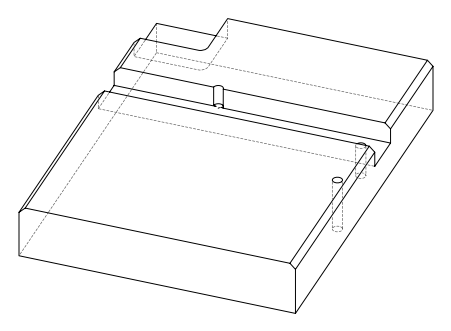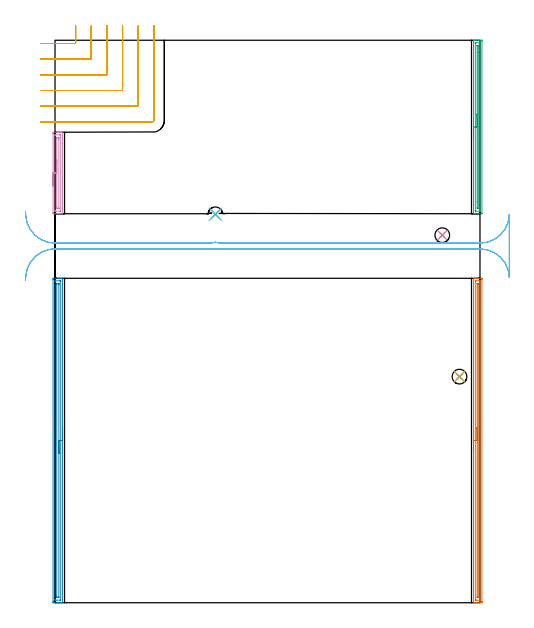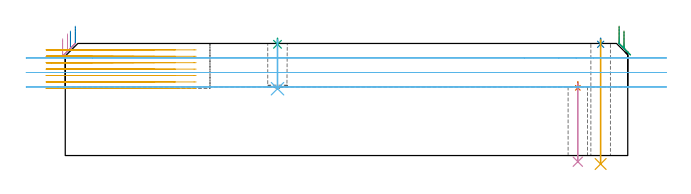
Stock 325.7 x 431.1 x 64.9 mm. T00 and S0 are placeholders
(PLAN: 12 operations, 6 tool changes, 32.8 min)
(1 SPOT_DRILL | STEP1HOLE | NXT0321_9005460120000 | 0.03 min | 2740 mm3)
(2 SPOT_DRILL_1 | STEP1HOLE_1 | NXT0321_9005460120000 | 0.03 min | 1 mm3)
(3 SPOT_DRILL_2 | STEP1POCKET | NXT0321_9005460120000 | 0.03 min | 1 mm3)
(4 DRILL_THROUGH_HOLE_INTO_CENTER | STEP1HOLE | NXT0301_084 | 0.19 min | 4045 mm3)
(5 DRILL_THROUGH_HOLE_INTO_CENTER_1 | STEP1HOLE_1 | UGT0301_508 | 0.29 min | 6482 mm3)
(6 DRILL_BLIND_HOLE_INTO_CENTER | STEP1POCKET | NXT0301_084 | 0.11 min | 2477 mm3)
(7 AREA_MILL | FG_CHAMFER_SURFACE | UGT0205_001 | 6.14 min | 5335 mm3)
(8 AREA_MILL_1 | FG_CHAMFER_SURFACE_1 | UGT0205_001 | 6.17 min | 6742 mm3)
(9 AREA_MILL_2 | FG_CHAMFER_SURFACE_2 | UGT0205_001 | 3.36 min | 2897 mm3)
(10 AREA_MILL_3 | FG_CHAMFER_SURFACE_3 | UGT0205_001 | 1.7 min | 1914 mm3)
(11 MILL_CORNER_NOTCH_RECTANGULAR | CORNER_NOTCH_RECTANGULAR | UGT0201_008 | Follow Part, ap 4, ae 75% | 9.41 min | 153021 mm3)
(12 MILL_RECTANGULAR_SLOT | SLOT_RECTANGULAR | UGT0201_009 | Follow Part, ap 11.25, ae 75% | 5.36 min | 400972 mm3)
(TOOL NXT0321_9005460120000 | NC Spot Drill, 142deg, 12mm, Carbide, Uncoated | D12 PA142 FL30 Z2)
(TOOL NXT0301_084 | Carbide Drill 11.3mm [860.1-1130-034A1-MM 2214] | D11.3 PA140 FL55 Z2)
(TOOL UGT0301_508 | Carbide Drill 11.3 mm | D11.3 PA118 FL94 Z2)
(TOOL UGT0205_001 | Chamfer Mill 20 x 3 x 45 deg. | D20 FL50 Z2)
(TOOL UGT0201_008 | End Mill 16 mm | D16 FL32 Z4)
(TOOL UGT0201_009 | End Mill 45 mm | D45 FL63 Z6)
(OP 1 SPOT_DRILL)
G17 G21 G94 G90
T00 M6
G54
G17 G0 G90 X296.8 Y281.7 S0 M3
G43 Z74.9 H0
G94 G81 G98 Z39.205 F250. R42.7
G80
M5
M2
(OP 2 SPOT_DRILL_1)
G17 G21 G94 G90
T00 M6
G54
G17 G0 G90 X310. Y173.3 S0 M3
G43 Z74.9 H0
G94 G81 G98 Z64.405 F250. R67.9
G80
M5
M2
(OP 3 SPOT_DRILL_2)
G17 G21 G94 G90
T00 M6
G54
G17 G0 G90 X122.9 Y297.7 S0 M3
G43 Z74.9 H0
G94 G81 G98 Z64.414 F250. R67.9
G80
M5
M2
(OP 4 DRILL_THROUGH_HOLE_INTO_CENTER)
G17 G21 G94 G90
T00 M6
G54
G17 G0 G90 X296.8 Y281.7 S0 M3
G43 Z74.9 H1
G94 G73 G98 Z-3.556 F250. Q10.814 R41.7
G80
M5
M2
(OP 5 DRILL_THROUGH_HOLE_INTO_CENTER_1)
G17 G21 G94 G90
T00 M6
G54
G17 G0 G90 X310. Y173.3 S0 M3
G43 Z74.9 H0
G94 G73 G98 Z-4.895 F250. Q9.971 R66.9
G80
M5
M2
(OP 6 DRILL_BLIND_HOLE_INTO_CENTER)
G17 G21 G94 G90
T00 M6
G54
G17 G0 G90 X122.9 Y297.7 S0 M3
G43 Z74.9 H1
G94 G81 G98 Z38.7 F250. R66.9
G80
M5
M2
(OP 7 AREA_MILL)
G17 G21 G94 G90
T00 M6
G54
G17 G0 G90 X320.7 Y114.35 S1061 M3
G43 Z74.9 H0
G94 G1 Y114.388 Z74.028 F250.
Y114.502 Z73.163
Y114.691 Z72.312
Y114.953 Z71.48
Y115.287 Z70.674
Y115.69 Z69.9
Y116.158 Z69.164
Y116.69 Z68.472
Y117.279 Z67.829
Y117.922 Z67.24
Y118.614 Z66.708
Y119.35 Z66.24
Y120.124 Z65.837
Y120.93 Z65.503
Y121.762 Z65.241
Y122.614 Z65.052
Y123.478 Z64.938
Y124.35 Z64.9
Y248.529
X320.703 Y248.69 Z64.888
X320.749 Y248.693 Z64.842
X321.144 Y248.7 Z64.455
X321.485 Z64.115
X322.169 Z63.426
X323.402 Z62.195
X323.947 Z61.647
X324.566 Z61.029
X326.347 Z59.249
X326.622 Y248.698 Z58.975
X327.191 Y248.692 Z58.405
X327.194 Y248.656 Z58.403
X327.199 Y248.082 Z58.401
X327.2 Y247.501 Z58.4
Y0.931
X327.199 Y0.618 Z58.401
X327.194 Y0.044 Z58.403
X327.191 Y0.008 Z58.405
X326.622 Y0. Z58.975
X323.95 Z61.644
X323.402 Z62.195
X323.059 Z62.537
X322.511 Z63.085
X322.169 Z63.426
X321.144 Z64.455
X320.749 Y0.007 Z64.842
X320.703 Y0.01 Z64.888
X320.7 Y0.172 Z64.9
Y124.35
X322.114 Z63.486
X322.115 Y246.405 Z63.485
X322.118 Y246.514 Z63.482
X322.125 Y246.69 Z63.475
X322.169 Y246.693 Z63.431
X322.656 Y246.699 Z62.944
X324.841 Y246.7 Z60.759
X325.329 Y246.698 Z60.271
X325.731 Y246.69 Z59.869
X325.779 Y246.672 Z59.821
X325.784 Y246.46 Z59.816
X325.786 Y246.35 Z59.814
X325.785 Y2.295 Z59.815
X325.782 Y2.186 Z59.818
X325.775 Y2.01 Z59.825
X325.731 Y2.007 Z59.869
X325.244 Y2.001 Z60.356
X323.059 Y2. Z62.541
X322.571 Y2.002 Z63.029
X322.169 Y2.01 Z63.431
X322.121 Y2.028 Z63.479
X322.116 Y2.24 Z63.484
X322.114 Y2.35 Z63.486
Y124.35
X323.528 Z62.072
X323.529 Y244.508 Z62.071
X323.53 Y244.614 Z62.07
X323.532 Y244.666 Z62.068
X323.534 Y244.684 Z62.066
X323.568 Y244.69 Z62.032
X323.76 Y244.698 Z61.84
X323.95 Y244.699 Z61.65
X324.141 Y244.698 Z61.459
X324.268 Y244.695 Z61.332
X324.364 Y244.69 Z61.236
X324.366 Y244.648 Z61.234
X324.369 Y244.508 Z61.231
X324.371 Y244.086 Z61.229
Y4.192
X324.37 Y4.086 Z61.23
X324.368 Y4.034 Z61.232
X324.366 Y4.016 Z61.234
X324.332 Y4.01 Z61.268
X324.14 Y4.002 Z61.46
X323.95 Y4.001 Z61.65
X323.759 Y4.002 Z61.841
X323.632 Y4.005 Z61.968
X323.536 Y4.01 Z62.064
X323.534 Y4.052 Z62.066
X323.531 Y4.192 Z62.069
X323.529 Y4.614 Z62.071
X323.528 Y124.35 Z62.072
Y125.222 Z62.11
Y126.086 Z62.223
Y126.938 Z62.412
Y127.77 Z62.675
Y128.576 Z63.008
Y129.35 Z63.411
Y130.086 Z63.88
Y130.778 Z64.411
Y131.421 Z65.
Y132.01 Z65.644
Y132.542 Z66.336
Y133.01 Z67.072
Y133.413 Z67.845
Y133.747 Z68.651
Y134.009 Z69.483
Y134.198 Z70.335
Y134.312 Z71.2
Y134.35 Z72.072
G0 Z74.9
M5
M2
(OP 8 AREA_MILL_1)
G17 G21 G94 G90
T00 M6
G54
G17 G0 G90 X5.8 Y134.35 S1061 M3
G43 Z74.9 H0
G94 G1 Y134.312 Z74.028 F250.
Y134.198 Z73.163
Y134.009 Z72.312
Y133.747 Z71.48
Y133.413 Z70.674
Y133.01 Z69.9
Y132.542 Z69.164
Y132.01 Z68.472
Y131.421 Z67.829
Y130.778 Z67.239
Y130.086 Z66.708
Y129.35 Z66.24
Y128.576 Z65.837
Y127.77 Z65.503
Y126.938 Z65.241
Y126.087 Z65.052
Y125.222 Z64.938
Y124.35 Z64.9
Y0.172
X5.797 Y0.01 Z64.888
X5.764 Y0.007 Z64.855
X5.383 Y0. Z64.483
X5.052 Z64.152
X4.37 Z63.465
X3.141 Z62.238
X2.594 Z61.688
X1.979 Z61.075
X-0.958 Y0.001 Z58.139
X-1.2 Y0.003 Z57.897
X-1.492 Y0.008 Z57.606
X-1.494 Y0.079 Z57.603
X-1.499 Y0.618 Z57.601
X-1.5 Y1.164 Z57.6
Y247.734
X-1.499 Y248.082 Z57.601
X-1.494 Y248.621 Z57.603
X-1.491 Y248.692 Z57.606
X-0.958 Y248.7 Z58.139
X2.594 Z61.688
X3.141 Z62.238
X3.482 Z62.578
X4.029 Z63.125
X4.37 Z63.465
X5.052 Z64.152
X5.384 Z64.483
X5.764 Y248.693 Z64.855
X5.797 Y248.69 Z64.888
X5.8 Y248.528 Z64.9
Y124.35
X4.386 Z63.486
X4.385 Y2.389 Z63.485
X4.37 Y2.01 Z63.47
X3.883 Y2.001 Z62.983
X0.818 Y2. Z59.918
X0.331 Y2.001 Z59.431
X-0.07 Y2.01 Z59.03
X-0.085 Y2.405 Z59.015
X-0.086 Y2.421 Z59.014
X-0.085 Y246.311 Z59.015
X-0.07 Y246.69 Z59.03
X0.417 Y246.699 Z59.517
X3.482 Y246.7 Z62.582
X3.969 Y246.699 Z63.069
X4.37 Y246.69 Z63.47
X4.385 Y246.295 Z63.485
X4.386 Y246.279 Z63.486
Y124.35
X2.972 Z62.072
X2.971 Y4.706 Z62.071
X2.967 Y4.192 Z62.067
X2.964 Y4.012 Z62.064
X2.782 Y4.003 Z61.882
X1.706 Y4. Z60.806
X1.515 Y4.002 Z60.615
X1.389 Y4.006 Z60.489
X1.345 Y4.01 Z60.445
X1.335 Y4.024 Z60.435
X1.333 Y4.066 Z60.433
X1.33 Y4.192 Z60.43
X1.329 Y4.572 Z60.429
X1.328 Y5.085 Z60.428
X1.329 Y243.994 Z60.429
X1.333 Y244.508 Z60.433
X1.336 Y244.688 Z60.436
X1.518 Y244.697 Z60.618
X2.594 Y244.7 Z61.694
X2.785 Y244.698 Z61.885
X2.911 Y244.694 Z62.011
X2.955 Y244.69 Z62.055
X2.965 Y244.676 Z62.065
X2.967 Y244.634 Z62.067
X2.97 Y244.508 Z62.07
X2.971 Y244.129 Z62.071
X2.972 Y243.615 Z62.072
Y124.35
Y123.478 Z62.11
Y122.614 Z62.223
Y121.762 Z62.412
Y120.93 Z62.675
Y120.124 Z63.008
Y119.35 Z63.411
Y118.614 Z63.88
Y117.922 Z64.411
Y117.279 Z65.
Y116.69 Z65.644
Y116.159 Z66.336
Y115.69 Z67.072
Y115.287 Z67.845
Y114.953 Z68.651
Y114.691 Z69.483
Y114.502 Z70.335
Y114.388 Z71.2
Y114.35 Z72.072
G0 Z74.9
M5
M2
(OP 9 AREA_MILL_2)
G17 G21 G94 G90
T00 M6
G54
G17 G0 G90 X320.7 Y354.6 S1061 M3
G43 Z74.9 H0
G94 G1 Y354.638 Z74.028 F250.
Y354.752 Z73.163
Y354.941 Z72.312
Y355.203 Z71.48
Y355.537 Z70.674
Y355.94 Z69.9
Y356.408 Z69.164
Y356.94 Z68.472
Y357.529 Z67.829
Y358.172 Z67.239
Y358.864 Z66.708
Y359.6 Z66.24
Y360.374 Z65.837
Y361.18 Z65.503
Y362.012 Z65.241
Y362.863 Z65.052
Y363.728 Z64.938
Y364.6 Z64.9
Y430.963
X320.703 Y431.09 Z64.888
X320.739 Y431.092 Z64.853
X321.055 Y431.1 Z64.544
X321.622 Z63.976
X322.169 Z63.426
X324.223 Z61.374
X324.841 Z60.754
X326.622 Y431.099 Z58.974
X327.193 Y431.095 Z58.403
X327.195 Y431.091 Z58.401
X327.199 Y430.518
Y298.682
X327.195 Y298.109
X327.193 Y298.105 Z58.403
X326.622 Y298.1 Z58.974
X324.841 Z60.754
X324.223 Z61.374
X323.95 Z61.647
X322.169 Z63.426
X321.623 Z63.976
X321.055 Z64.544
X320.741 Z64.85
X320.703 Y298.109 Z64.888
X320.7 Y298.237 Z64.9
Y364.6
X322.114 Z63.486
Y428.791
X322.115 Y428.846 Z63.485
X322.12 Y428.955 Z63.48
X322.13 Y429.09 Z63.47
X322.169 Y429.093 Z63.431
X322.697 Y429.099 Z62.903
X325.368 Z60.232
X325.731 Y429.093 Z59.869
X325.776 Y429.09 Z59.824
X325.783 Y428.901 Z59.817
X325.785 Y428.791 Z59.815
X325.786 Y428.736 Z59.814
Y300.409
X325.785 Y300.354 Z59.815
X325.78 Y300.245 Z59.82
X325.77 Y300.11 Z59.83
X325.731 Y300.107 Z59.869
X325.204 Y300.101 Z60.396
X322.532 Z63.068
X322.169 Y300.107 Z63.431
X322.124 Y300.11 Z63.476
X322.117 Y300.3 Z63.483
X322.115 Y300.409 Z63.485
X322.114 Y300.464 Z63.486
Y364.6
X323.528 Z62.072
X323.529 Y426.955 Z62.071
X323.53 Y427.06 Z62.07
X323.532 Y427.085 Z62.068
X323.534 Y427.09 Z62.066
X323.563 Y427.094 Z62.037
X323.66 Y427.098 Z61.94
X323.805 Y427.1 Z61.795
X323.95 Y427.098 Z61.65
X324.095 Y427.095 Z61.505
X324.365 Y427.085 Z61.235
X324.367 Y426.955 Z61.233
X324.371 Y426.534 Z61.229
X324.372 Y421.801 Z61.228
X324.371 Y302.245 Z61.229
X324.37 Y302.14 Z61.23
X324.368 Y302.115 Z61.232
X324.366 Y302.11 Z61.234
X324.337 Y302.106 Z61.263
X324.24 Y302.102 Z61.36
X324.095 Y302.1 Z61.505
X323.95 Y302.102 Z61.65
X323.805 Y302.105 Z61.795
X323.535 Y302.115 Z62.065
X323.533 Y302.245 Z62.067
X323.53 Y302.666 Z62.07
X323.529 Y307.373 Z62.071
X323.528 Y364.6 Z62.072
Y365.472 Z62.11
Y366.336 Z62.223
Y367.188 Z62.412
Y368.02 Z62.675
Y368.826 Z63.008
Y369.6 Z63.411
Y370.336 Z63.88
Y371.028 Z64.411
Y371.671 Z65.
Y372.26 Z65.644
Y372.791 Z66.336
Y373.26 Z67.072
Y373.663 Z67.845
Y373.997 Z68.651
Y374.259 Z69.483
Y374.448 Z70.335
Y374.562 Z71.2
Y374.6 Z72.072
G0 Z74.9
M5
M2
(OP 10 AREA_MILL_3)
G17 G21 G94 G90
T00 M6
G54
G17 G0 G90 X-1.5 Y319.35 S1061 M3
G43 Z74.9 H0
Z67.6
G94 G1 Y319.388 Z66.728 F250.
Y319.502 Z65.864
Y319.691 Z65.012
Y319.953 Z64.18
Y320.287 Z63.374
Y320.69 Z62.6
Y321.158 Z61.864
Y321.69 Z61.172
Y322.279 Z60.529
Y322.922 Z59.94
Y323.614 Z59.408
Y324.35 Z58.94
Y325.124 Z58.537
Y325.93 Z58.203
Y326.762 Z57.941
Y327.614 Z57.752
Y328.478 Z57.638
Y329.35 Z57.6
Y359.69
X-1.499 Y360.036 Z57.601
X-1.493 Y360.573 Z57.603
X-1.491 Y360.593 Z57.605
X-0.958 Y360.6 Z58.138
X1.706 Z60.8
X2.357 Z61.454
X2.594 Z61.691
X3.245 Z62.342
X3.482 Z62.578
X3.956 Z63.056
X4.783 Z63.882
X5.258 Z64.356
X5.511 Z64.609
X5.775 Y360.593 Z64.867
X5.797 Y360.59 Z64.889
X5.8 Y360.481 Z64.9
Y298.219
X5.797 Y298.11 Z64.889
X5.775 Y298.107 Z64.867
X5.51 Y298.1 Z64.609
X3.956 Z63.056
X3.482 Z62.578
X3.245 Z62.342
X2.594 Z61.691
X2.357 Z61.454
X1.706 Z60.8
X-0.958 Y298.101 Z58.138
X-1.199 Y298.103 Z57.897
X-1.491 Y298.107 Z57.605
X-1.493 Y298.127 Z57.603
X-1.499 Y298.664 Z57.601
X-1.5 Y299.207 Z57.6
Y329.35
X-0.086 Z59.014
X-0.085 Y358.273 Z59.015
X-0.07 Y358.59 Z59.03
X0.478 Y358.599 Z59.578
X3.482 Y358.6 Z62.582
X4.03 Y358.598 Z63.13
X4.37 Y358.59 Z63.47
X4.385 Y358.258 Z63.485
Y358.242
Y300.427
X4.37 Y300.11 Z63.47
X3.822 Y300.101 Z62.922
X0.818 Y300.1 Z59.918
X0.27 Y300.102 Z59.37
X-0.07 Y300.11 Z59.03
X-0.085 Y300.443 Z59.015
X-0.086 Y300.458 Z59.014
Y329.35
X1.328 Z60.428
X1.329 Y355.967 Z60.429
X1.331 Y356.479 Z60.431
X1.333 Y356.572 Z60.433
X1.334 Y356.587 Z60.434
X1.383 Y356.593 Z60.483
X1.464 Y356.597 Z60.564
X1.585 Y356.6 Z60.685
X1.706 Z60.806
X2.473 Z61.573
X2.594 Y356.599 Z61.694
X2.715 Y356.597 Z61.815
X2.952 Y356.59 Z62.052
X2.964 Y356.479 Z62.064
X2.969 Y356.103 Z62.069
X2.971 Y355.589 Z62.071
Y355.211
Y302.733
X2.969 Y302.221 Z62.069
X2.967 Y302.128 Z62.067
X2.965 Y302.113 Z62.065
X2.917 Y302.107 Z62.017
X2.836 Y302.103 Z61.936
X2.715 Y302.1 Z61.815
X2.594 Z61.694
X1.827 Z60.927
X1.706 Y302.101 Z60.806
X1.585 Y302.103 Z60.685
X1.348 Y302.11 Z60.448
X1.335 Y302.221 Z60.435
X1.331 Y302.597 Z60.431
X1.329 Y303.111 Z60.429
X1.328 Y303.489 Z60.428
Y329.35
Y330.222 Z60.467
Y331.087 Z60.58
Y331.938 Z60.769
Y332.77 Z61.032
Y333.576 Z61.365
Y334.35 Z61.768
Y335.086 Z62.237
Y335.778 Z62.768
Y336.421 Z63.357
Y337.01 Z64.001
Y337.542 Z64.693
Y338.01 Z65.428
Y338.413 Z66.202
Y338.747 Z67.008
Y339.009 Z67.84
Y339.198 Z68.692
Y339.312 Z69.557
Y339.35 Z70.428
G0 Z74.9
M5
M2
(OP 11 MILL_CORNER_NOTCH_RECTANGULAR)
G17 G21 G94 G90
T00 M6
G54
G17 G0 G90 X-11. Y428.6 S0 M3
G43 Z74.9 H0
Z61.186
G94 G1 X-8. F250.
X15.005 F500.
G3 X15.8 Y429.395 R0.8
G1 Y439.1
Y442.1 F250.
G0 Z74.9
X-11. Y416.6
Z61.186
G1 X-8.
X27.005 F500.
G3 X27.8 Y417.395 R0.8
G1 Y439.1
Y442.1 F250.
G0 Z74.9
X-11. Y404.6
Z61.186
G1 X-8.
X39.005 F500.
G3 X39.8 Y405.395 R0.8
G1 Y439.1
Y442.1 F250.
G0 Z74.9
X-11. Y392.6
Z61.186
G1 X-8.
X51.005 F500.
G3 X51.8 Y393.395 R0.8
G1 Y439.1
Y442.1 F250.
G0 Z74.9
X-11. Y380.6
Z61.186
G1 X-8.
X63.004 F500.
G3 X63.8 Y381.396 R0.8
G1 Y439.1
Y442.1 F250.
G0 Z74.9
X-11. Y368.6
Z61.186
G1 X-8.
X74.6 F500.
G3 X75.8 Y369.8 R1.2
G1 Y439.1
Y442.1 F250.
G0 Z74.9
X-11. Y428.6
Z57.471
G1 X-8.
X15.005 F500.
G3 X15.8 Y429.395 R0.8
G1 Y439.1
Y442.1 F250.
G0 Z74.9
X-11. Y416.6
Z57.471
G1 X-8.
X27.005 F500.
G3 X27.8 Y417.395 R0.8
G1 Y439.1
Y442.1 F250.
G0 Z74.9
X-11. Y404.6
Z57.471
G1 X-8.
X39.005 F500.
G3 X39.8 Y405.395 R0.8
G1 Y439.1
Y442.1 F250.
G0 Z74.9
X-11. Y392.6
Z57.471
G1 X-8.
X51.005 F500.
G3 X51.8 Y393.395 R0.8
G1 Y439.1
Y442.1 F250.
G0 Z74.9
X-11. Y380.6
Z57.471
G1 X-8.
X63.004 F500.
G3 X63.8 Y381.396 R0.8
G1 Y439.1
Y442.1 F250.
G0 Z74.9
X-11. Y368.6
Z57.471
G1 X-8.
X74.6 F500.
G3 X75.8 Y369.8 R1.2
G1 Y439.1
Y442.1 F250.
G0 Z74.9
X-11. Y428.6
Z53.757
G1 X-8.
X15.005 F500.
G3 X15.8 Y429.395 R0.8
G1 Y439.1
Y442.1 F250.
G0 Z74.9
X-11. Y416.6
Z53.757
G1 X-8.
X27.005 F500.
G3 X27.8 Y417.395 R0.8
G1 Y439.1
Y442.1 F250.
G0 Z74.9
X-11. Y404.6
Z53.757
G1 X-8.
X39.005 F500.
G3 X39.8 Y405.395 R0.8
G1 Y439.1
Y442.1 F250.
G0 Z74.9
X-11. Y392.6
Z53.757
G1 X-8.
X51.005 F500.
G3 X51.8 Y393.395 R0.8
G1 Y439.1
Y442.1 F250.
G0 Z74.9
X-11. Y380.6
Z53.757
G1 X-8.
X63.004 F500.
G3 X63.8 Y381.396 R0.8
G1 Y439.1
Y442.1 F250.
G0 Z74.9
X-11. Y368.6
Z53.757
G1 X-8.
X74.6 F500.
G3 X75.8 Y369.8 R1.2
G1 Y439.1
Y442.1 F250.
G0 Z74.9
X-11. Y428.6
Z50.043
G1 X-8.
X15.005 F500.
G3 X15.8 Y429.395 R0.8
G1 Y439.1
Y442.1 F250.
G0 Z74.9
X-11. Y416.6
Z50.043
G1 X-8.
X27.005 F500.
G3 X27.8 Y417.395 R0.8
G1 Y439.1
Y442.1 F250.
G0 Z74.9
X-11. Y404.6
Z50.043
G1 X-8.
X39.005 F500.
G3 X39.8 Y405.395 R0.8
G1 Y439.1
Y442.1 F250.
G0 Z74.9
X-11. Y392.6
Z50.043
G1 X-8.
X51.005 F500.
G3 X51.8 Y393.395 R0.8
G1 Y439.1
Y442.1 F250.
G0 Z74.9
X-11. Y380.6
Z50.043
G1 X-8.
X63.004 F500.
G3 X63.8 Y381.396 R0.8
G1 Y439.1
Y442.1 F250.
G0 Z74.9
X-11. Y368.6
Z50.043
G1 X-8.
X74.6 F500.
G3 X75.8 Y369.8 R1.2
G1 Y439.1
Y442.1 F250.
G0 Z74.9
X-11. Y428.6
Z46.329
G1 X-8.
X15.005 F500.
G3 X15.8 Y429.395 R0.8
G1 Y439.1
Y442.1 F250.
G0 Z74.9
X-11. Y416.6
Z46.329
G1 X-8.
X27.005 F500.
G3 X27.8 Y417.395 R0.8
G1 Y439.1
Y442.1 F250.
G0 Z74.9
X-11. Y404.6
Z46.329
G1 X-8.
X39.005 F500.
G3 X39.8 Y405.395 R0.8
G1 Y439.1
Y442.1 F250.
G0 Z74.9
X-11. Y392.6
Z46.329
G1 X-8.
X51.005 F500.
G3 X51.8 Y393.395 R0.8
G1 Y439.1
Y442.1 F250.
G0 Z74.9
X-11. Y380.6
Z46.329
G1 X-8.
X63.004 F500.
G3 X63.8 Y381.396 R0.8
G1 Y439.1
Y442.1 F250.
G0 Z74.9
X-11. Y368.6
Z46.329
G1 X-8.
X74.6 F500.
G3 X75.8 Y369.8 R1.2
G1 Y439.1
Y442.1 F250.
G0 Z74.9
X-11. Y428.6
Z42.614
G1 X-8.
X15.005 F500.
G3 X15.8 Y429.395 R0.8
G1 Y439.1
Y442.1 F250.
G0 Z74.9
X-11. Y416.6
Z42.614
G1 X-8.
X27.005 F500.
G3 X27.8 Y417.395 R0.8
G1 Y439.1
Y442.1 F250.
G0 Z74.9
X-11. Y404.6
Z42.614
G1 X-8.
X39.005 F500.
G3 X39.8 Y405.395 R0.8
G1 Y439.1
Y442.1 F250.
G0 Z74.9
X-11. Y392.6
Z42.614
G1 X-8.
X51.005 F500.
G3 X51.8 Y393.395 R0.8
G1 Y439.1
Y442.1 F250.
G0 Z74.9
X-11. Y380.6
Z42.614
G1 X-8.
X63.004 F500.
G3 X63.8 Y381.396 R0.8
G1 Y439.1
Y442.1 F250.
G0 Z74.9
X-11. Y368.6
Z42.614
G1 X-8.
X74.6 F500.
G3 X75.8 Y369.8 R1.2
G1 Y439.1
Y442.1 F250.
G0 Z74.9
X-11. Y428.6
Z38.9
G1 X-8.
X15.005 F500.
G3 X15.8 Y429.395 R0.8
G1 Y439.1
Y442.1 F250.
G0 Z74.9
X-11. Y416.6
Z38.9
G1 X-8.
X27.005 F500.
G3 X27.8 Y417.395 R0.8
G1 Y439.1
Y442.1 F250.
G0 Z74.9
X-11. Y404.6
Z38.9
G1 X-8.
X39.005 F500.
G3 X39.8 Y405.395 R0.8
G1 Y439.1
Y442.1 F250.
G0 Z74.9
X-11. Y392.6
Z38.9
G1 X-8.
X51.005 F500.
G3 X51.8 Y393.395 R0.8
G1 Y439.1
Y442.1 F250.
G0 Z74.9
X-11. Y380.6
Z38.9
G1 X-8.
X63.004 F500.
G3 X63.8 Y381.396 R0.8
G1 Y439.1
Y442.1 F250.
G0 Z74.9
X-11. Y368.6
Z38.9
G1 X-8.
X74.6 F500.
G3 X75.8 Y369.8 R1.2
G1 Y439.1
Y442.1 F250.
G0 Z74.9
M5
M2
(OP 12 MILL_RECTANGULAR_SLOT)
G17 G21 G94 G90
T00 M6
G54
G17 G0 G90 X-22.625 Y246.865 S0 M3
G43 Z74.9 H0
Z56.5
G94 G1 X-22.47 Y249.861 F250.
G2 X0. Y271.2 R22.5 F500.
G1 X15.819
X265.819 F443.
X285.819 F495.
X295.819 F444.
X305.819 F496.
X325.7 F500.
G2 X348.19 Y249.371 R22.5
G1 Y297.429
G2 X325.7 Y275.6 R22.5
G1 X128.536
G2 X122.9 Y276.317 R22.5
X117.264 Y275.6 R22.5
G1 X0.
G2 X-22.47 Y296.939 R22.5
G1 X-22.625 Y299.935 F250.
G0 Y246.865 Z48.1
G1 X-22.47 Y249.861
G2 X-4.157 Y270.813 R22.5 F500.
X0. Y271.2 R22.5 F432.
G1 X265.819
X305.819 F475.
X325.7 F500.
G2 X348.19 Y249.371 R22.5
G1 Y297.429
G2 X325.7 Y275.6 R22.5
G1 X128.536
G2 X122.9 Y276.317 R22.5
X117.264 Y275.6 R22.5
G1 X0.
G2 X-22.47 Y296.939 R22.5
G1 X-22.625 Y299.935 F250.
G0 Y246.865 Z39.7
G1 X-22.47 Y249.861
G2 X-4.157 Y270.813 R22.5 F500.
X0. Y271.2 R22.5 F432.
G1 X275.819
X285.819 F500.
X305.819 F430.
X325.7 F500.
G2 X348.19 Y249.371 R22.5
G1 Y297.429
G2 X325.7 Y275.6 R22.5
G1 X128.536
G2 X122.9 Y276.317 R22.5
X117.264 Y275.6 R22.5
G1 X0.
G2 X-22.47 Y296.939 R22.5
G1 X-22.625 Y299.935 F250.
G0 Z74.9
M5
M2
